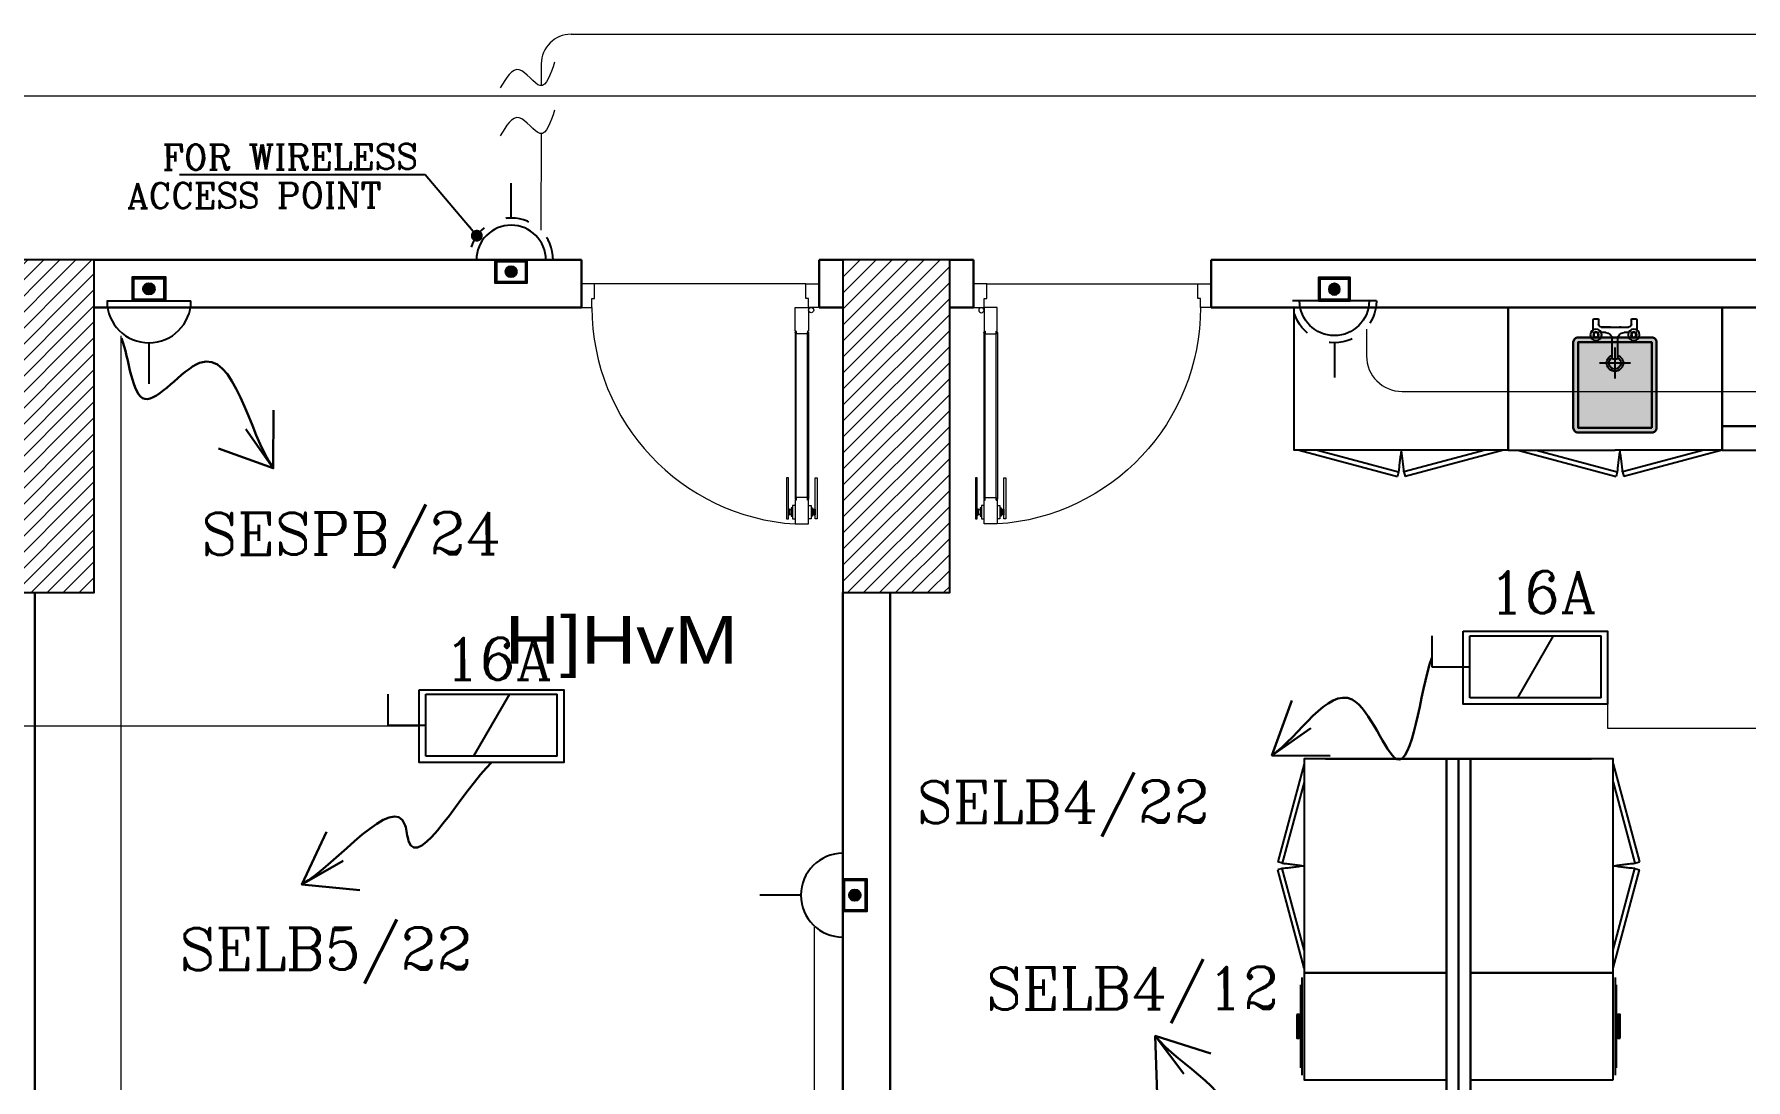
# Model space of a CAD drawing. Extents: x 1315 to 1416, y 473 to 837.
# Drawn here: x 1338.43 to 1345.64, y 713.91 to 718.31 of the extents above; entities that cross this region are included whole.
import ezdxf

# ---------------------------------------------------------------- set-up
doc = ezdxf.new("R2010")
doc.units = 0
doc.header["$MEASUREMENT"] = 0
doc.linetypes.add('ACAD_ISO02W100', pattern=[15, 12, -3])
doc.linetypes.add('DASHED', pattern=[19.05, 12.7, -6.35])
doc.layers.get('0').update_dxf_attribs({"color": 252, "linetype": 'CONTINUOUS', "lineweight": 30})
for name, color, linetype in [('-FUR', 252, 'CONTINUOUS'), ('E-SOCKETS', 6, 'CONTINUOUS'), ('SAN', 252, 'CONTINUOUS'), ('WIRING', 4, 'CONTINUOUS')]:
    doc.layers.add(name, color=color, linetype=linetype)
for name, color, linetype, lineweight in [('Column', 252, 'CONTINUOUS', 25), ('DOOR', 252, 'CONTINUOUS', 9), ('hatch', 252, 'CONTINUOUS', 9), ('text', 252, 'CONTINUOUS', 15), ('Wall', 252, 'CONTINUOUS', 30), ('WIRRING', 3, 'CONTINUOUS', 5)]:
    doc.layers.add(name, color=color, linetype=linetype, lineweight=lineweight)
doc.styles.add('ARIAL', font='arial.ttf')
doc.styles.add('E80', font='romanc.shx')
doc.styles.add('SOSA2', font='SOSA.shx', dxfattribs={"width": 0.8})
doc.dimstyles.new('DIM-100-IN', dxfattribs={"dimtxt": 0.22, "dimasz": 0.1, "dimexe": 0.15, "dimexo": 0.15, "dimgap": 0, "dimtad": 0, "dimrnd": 0.05, "dimzin": 1, "dimdsep": 46, "dimtxsty": 'ARIAL', "dimblk": 'DOT', "dimcen": 0.2, "dimclrd": 256, "dimclre": 256, "dimclrt": 23, "dimadec": 0, "dimazin": 0, "dimtfac": 1, "dimtmove": 2, "dimatfit": 2, "dimldrblk": 'OPEN90', "dimfxl": 0.15, "dimfxlon": 1, "dimtolj": 1, "dimtzin": 0, "dimlwe": -1, "dimarcsym": 0})
doc.dimstyles.get("Standard").update_dxf_attribs({"dimtxt": 0.12, "dimasz": 0.05, "dimexe": 0.18, "dimexo": 0.0625, "dimgap": 0.09, "dimtad": 0, "dimtih": 1, "dimtoh": 1, "dimzin": 0, "dimdsep": 46, "dimtxsty": 'Standard', "dimblk": 'DOT', "dimcen": 0.09, "dimadec": 0, "dimazin": 0, "dimtfac": 1, "dimtofl": 0, "dimtmove": 0, "dimatfit": 3, "dimldrblk": 'DOT', "dimfxl": 1, "dimtolj": 1, "dimtzin": 0, "dimarcsym": 0})
pattern_1 = [(45, (1560.84348, 393.44245), (-0.0336759605, 0.0336759605), [])]

# ---------------------------------------------------------------- blocks, each defined once
blk = doc.blocks.new('d3')
at = {"layer": 'DOOR'}
for p, q in [((45.6622, -61.5054), (45.6622, -60.8055)), ((45.6672, -60.8055), (45.6672, -61.5054)), ((45.7138, -60.8055), (45.7138, -61.5054)), ((45.7188, -61.5054), (45.7188, -60.8055)), ((45.6738, -61.711), (46.5627, -61.711))]:
    blk.add_line(p, q, dxfattribs=at)
for points in [[(45.6672, -60.8), (45.6672, -60.8111), (45.7138, -60.8111), (45.7138, -60.8), (45.7183, -60.8), (45.7183, -60.7), (45.7183, -60.7), (45.6627, -60.7), (45.6627, -60.8)], [(45.6343, -60.8945), (45.6263, -60.8945), (45.6263, -60.7222), (45.6343, -60.7222)], [(45.6461, -60.74), (45.6396, -60.74), (45.6396, -60.7602), (45.6461, -60.7602)], [(45.7349, -60.74), (45.7414, -60.74), (45.7414, -60.7602), (45.7349, -60.7602)], [(45.7466, -60.8945), (45.7547, -60.8945), (45.7547, -60.7222), (45.7466, -60.7222)], [(45.6672, -61.511), (45.6672, -61.4999), (45.7138, -61.4999), (45.7138, -61.511), (45.7183, -61.511), (45.7183, -61.611), (45.7183, -61.611), (45.6627, -61.611), (45.6627, -61.511)], [(45.6183, -61.711), (45.6183, -61.611), (45.6627, -61.611), (45.6627, -61.6489), (45.6738, -61.6489), (45.6738, -61.711)], [(46.6183, -61.711), (46.6183, -61.611), (46.5737, -61.611), (46.5737, -61.6489), (46.5626, -61.6489), (46.5627, -61.711)]]:
    blk.add_lwpolyline(points, close=True, dxfattribs=at)
for points in [[(45.6343, -60.7403, -1), (45.6396, -60.7403), (45.6396, -60.7403), (45.6396, -60.7599), (45.6396, -60.7599, -1), (45.6343, -60.7599), (45.6343, -60.7599)], [(45.7466, -60.7403, 1), (45.7414, -60.7403), (45.7414, -60.7403), (45.7414, -60.7599), (45.7414, -60.7599, 1), (45.7466, -60.7599), (45.7466, -60.7599)], [(45.6672, -60.8105), (45.6672, -60.8105, -1), (45.6672, -60.8006)], [(45.7138, -60.8105), (45.7138, -60.8105, 1), (45.7138, -60.8006)], [(45.6672, -61.5005), (45.6672, -61.5005, 1), (45.6672, -61.5104)], [(45.7138, -61.5005), (45.7138, -61.5005, -1), (45.7138, -61.5104)]]:
    blk.add_lwpolyline(points, format="xyb", close=True, dxfattribs=at)
for points in [[(45.6516, -60.7674), (45.6461, -60.7674), (45.6461, -60.7329), (45.6516, -60.7329)], [(45.6627, -60.7778), (45.6516, -60.7778), (45.6516, -60.7222), (45.6627, -60.7222)], [(45.7183, -60.7778), (45.7294, -60.7778), (45.7294, -60.7222), (45.7183, -60.7222)], [(45.7294, -60.7674), (45.7349, -60.7674), (45.7349, -60.7329), (45.7294, -60.7329)]]:
    blk.add_lwpolyline(points, dxfattribs=at)
blk.add_circle((45.6516, -61.5999), 0.0111, dxfattribs=at)
blk.add_arc((45.6609, -61.611), 0.9128, 360, 86.39768, dxfattribs=at)
blk = doc.blocks.new('YY5Y5')
at = {"layer": 'SAN', "color": 1}
for p, q in [((433.83, 542.04), (433.83, 538.56)), ((435.73, 542.41), (434.2, 542.41)), ((435.73, 540.55), (435.73, 542.41)), ((447.16, 542.41), (447.16, 540.55)), ((448.69, 542.41), (447.16, 542.41)), ((449.07, 538.56), (449.07, 542.04)), ((434.16, 537.56), (433.7, 538.02)), ((434.16, 536.15), (433.7, 535.69)), ((435.58, 537.56), (436.04, 538.02)), ((435.58, 536.15), (436.04, 535.69)), ((436.72, 537.65), (438.25, 537.65)), ((446.18, 539.55), (436.73, 539.55)), ((443.04, 539.55), (446.16, 539.55)), ((444.65, 537.65), (446.18, 537.65)), ((447.32, 537.56), (446.86, 538.02)), ((447.32, 536.15), (446.86, 535.69)), ((448.74, 537.56), (449.2, 538.02)), ((448.74, 536.15), (449.2, 535.69)), ((440.5, 535.4), (440.5, 528.74)), ((442.4, 528.74), (442.4, 535.4)), ((440.87, 528.36), (442.03, 528.36))]:
    blk.add_line(p, q, dxfattribs=at)
at = {"layer": 'SAN', "color": 1, "linetype": 'Continuous'}
blk.add_line((439.23, 539.55), (439.86, 539.55), dxfattribs=at)
at = {"layer": 'SAN', "color": 2, "linetype": 'DASHED'}
for points in [[(441.45, 532.42), (441.45, 521.63)], [(436.06, 527.03), (446.84, 527.03)]]:
    blk.add_lwpolyline(points, dxfattribs=at)
at = {"layer": 'SAN', "color": 1}
for centre, radius in [((434.87, 536.85), 2), ((434.87, 536.85), 1), ((434.87, 536.85), 0.8), ((448.03, 536.85), 2), ((448.03, 536.85), 1), ((448.03, 536.85), 0.8)]:
    blk.add_circle(centre, radius, dxfattribs=at)
for centre, radius, start, end in [((434.2, 542.04), 0.375, 90, 180), ((448.69, 542.04), 0.375, 0, 90), ((436.73, 540.55), 1, 180, 270), ((438.25, 535.4), 2.25, 0, 90), ((444.65, 535.4), 2.25, 90, 180), ((446.16, 540.55), 1, 270, 0), ((441.45, 527.03), 2.86, 109.43194, 70.56806), ((441.45, 527.03), 2.08, 117.27647, 62.72353), ((440.87, 528.74), 0.375, 180, 270), ((442.03, 528.74), 0.375, 270, 360)]:
    blk.add_arc(centre, radius, start, end, dxfattribs=at)
blk = doc.blocks.new('fd')
at = {"layer": '-FUR'}
h = blk.add_hatch(color=254, dxfattribs=at)
h.paths.add_polyline_path([(1322.6636, 576.6994), (1322.3536, 576.6994), (1322.3536, 577.0594), (1322.6636, 577.0594)], flags=16)
edge = h.paths.add_edge_path()
edge.add_line((1322.6636, 576.6794), (1322.3536, 576.6794))
edge.add_arc((1322.3536, 576.6994), 0.02, 180, 270, ccw=False)
edge.add_line((1322.3336, 576.6994), (1322.3336, 577.0594))
edge.add_arc((1322.3536, 577.0594), 0.02, 90, 180, ccw=False)
edge.add_line((1322.3536, 577.0794), (1322.6636, 577.0794))
edge.add_arc((1322.6636, 577.0594), 0.02, 0, 90, ccw=False)
edge.add_line((1322.6836, 577.0594), (1322.6836, 576.6994))
edge.add_arc((1322.6636, 576.6994), 0.02, -90, 0, ccw=False)
blk.add_hatch(color=253, dxfattribs=at).paths.add_polyline_path([(1322.6636, 577.0594), (1322.6636, 576.6994), (1322.3536, 576.6994), (1322.3536, 577.0594)])
h = blk.add_hatch(color=251, dxfattribs=at)
h.paths.add_polyline_path([(1322.6337, 577.0294), (1322.6636, 577.0594), (1322.6636, 576.6994), (1322.6336, 576.7294)])
h.paths.add_polyline_path([(1322.6336, 576.7294), (1322.6636, 576.6994), (1322.3536, 576.6994), (1322.3836, 576.7294)])
h = blk.add_hatch(color=252, dxfattribs=at)
h.paths.add_polyline_path([(1322.3836, 577.0294), (1322.3536, 577.0594), (1322.6636, 577.0594), (1322.6337, 577.0294)])
h.paths.add_polyline_path([(1322.3836, 576.7294), (1322.3536, 576.6994), (1322.3536, 577.0594), (1322.3836, 577.0294)])
for p, q in [((1322.4784, 577.2056), (1322.0597, 577.2056)), ((1322.4784, 577.2056), (1322.9597, 577.2056)), ((1322.0597, 576.6056), (1322.5097, 576.6056)), ((1322.9597, 576.6056), (1322.5097, 576.6056))]:
    blk.add_line(p, q, dxfattribs=at)
at = {"layer": '-FUR', "linetype": 'ACAD_ISO02W100'}
for p, q in [((1322.0597, 577.2056), (1322.5097, 577.2056)), ((1322.9597, 577.2056), (1322.5097, 577.2056)), ((1322.0997, 576.6056), (1322.5133, 576.4948)), ((1322.177, 576.6056), (1322.5185, 576.5141)), ((1322.8824, 576.6056), (1322.541, 576.5141)), ((1322.9597, 576.6056), (1322.5462, 576.4948)), ((1322.5185, 576.5141), (1322.5133, 576.4948)), ((1322.541, 576.5141), (1322.5462, 576.4948))]:
    blk.add_line(p, q, dxfattribs=at)
for centre, start, end in [((1324.045, 576.3727), 171.26112, 174.70691), ((1321.0144, 576.3727), 5.29309, 8.73888)]:
    blk.add_arc(centre, 1.5331, start, end, dxfattribs=at)
for p, q in [((1322.0597, 577.2056), (1322.0597, 576.6056)), ((1322.9597, 577.2056), (1322.9597, 576.6056))]:
    blk.add_line(p, q)
blk.add_lwpolyline([(1322.6636, 576.6794), (1322.3536, 576.6794, -0.414214), (1322.3336, 576.6994), (1322.3336, 577.0594, -0.414214), (1322.3536, 577.0794), (1322.6636, 577.0794, -0.414214), (1322.6836, 577.0594), (1322.6836, 576.6994, -0.414214)], format="xyb", close=True)
blk.add_lwpolyline([(1322.6636, 576.6794), (1322.3536, 576.6794, -0.414214), (1322.3336, 576.6994), (1322.3336, 577.0594, -0.414214), (1322.3536, 577.0794), (1322.6636, 577.0794, -0.414214), (1322.6836, 577.0594), (1322.6836, 576.6994, -0.414214)], format="xyb", close=True)
blk.add_lwpolyline([(1322.6636, 576.6994), (1322.3536, 576.6994), (1322.3536, 577.0594), (1322.6636, 577.0594)], close=True)
at = {"extrusion": (0, 0, -1), "xscale": 0.0121000000000322, "yscale": 0.0121000000000322, "zscale": -0.0121}
blk.add_blockref('YY5Y5', (-1327.8502, 570.5947), dxfattribs=at)
blk = doc.blocks.new('juy')
blk.add_line((1322.9597, 577.2056), (1322.9597, 576.6056))
blk.add_blockref('fd', (0, 0))
blk = doc.blocks.new('5')
at = {"layer": '-FUR', "linetype": 'ACAD_ISO02W100'}
for p, q in [((41999.7885, -66320.4478), (42000.6885, -66320.4478)), ((41999.8085, -66321.0478), (42000.2221, -66321.1587)), ((41999.8858, -66321.0478), (42000.2273, -66321.1393)), ((42000.5913, -66321.0478), (42000.2498, -66321.1393)), ((42000.6685, -66321.0478), (42000.255, -66321.1587)), ((42000.2273, -66321.1393), (42000.2221, -66321.1587)), ((42000.2498, -66321.1393), (42000.255, -66321.1587))]:
    blk.add_line(p, q, dxfattribs=at)
at = {"layer": '-FUR'}
blk.add_lwpolyline([(41999.7885, -66320.4478), (42000.6885, -66320.4478), (42000.6885, -66321.0478), (41999.7885, -66321.0478)], close=True, dxfattribs=at)
at = {"layer": '-FUR', "linetype": 'ACAD_ISO02W100'}
for centre, start, end in [((42001.7538, -66321.2808), 171.26112, 174.70691), ((41998.7233, -66321.2808), 5.29309, 8.73888)]:
    blk.add_arc(centre, 1.5331, start, end, dxfattribs=at)
blk = doc.blocks.new('ba7es')
at = {"layer": '-FUR', "linetype": 'ACAD_ISO02W100'}
blk.add_line((1323.8895, 576.6578), (1322.9895, 576.6578), dxfattribs=at)
for p, q in [((1323.8895, 577.2578), (1322.9895, 577.2578)), ((1322.9895, 577.2578), (1322.9895, 576.6578)), ((1323.8895, 576.6578), (1323.8895, 577.2578)), ((1322.9895, 576.6578), (1322.9895, 576.7578)), ((1322.9895, 576.7578), (1323.8895, 576.7578))]:
    blk.add_line(p, q)
blk = doc.blocks.new('3')
at = {"layer": '-FUR', "linetype": 'ACAD_ISO02W100'}
blk.add_line((41990.0194, -66320.4802), (41990.4694, -66320.4802), dxfattribs=at)
at = {"layer": '-FUR'}
for p, q in [((41990.0394, -66321.0902), (41990.4494, -66321.0902)), ((41990.0694, -66321.0952), (41990.4194, -66321.0952))]:
    blk.add_line(p, q, dxfattribs=at)
blk.add_lwpolyline([(41990.0194, -66321.0802), (41990.4694, -66321.0802), (41990.4694, -66320.4802), (41990.0194, -66320.4802)], close=True, dxfattribs=at)
at = {"layer": '-FUR', "color": 1}
blk.add_lwpolyline([(41990.1944, -66321.1102), (41990.2944, -66321.1102), (41990.2944, -66321.1002), (41990.1944, -66321.1002)], close=True, dxfattribs=at)
blk = doc.blocks.new('LAB1')
for p, q in [((991.7585, 477.2673), (992.8785, 477.2673)), ((992.2685, 477.2673), (992.3685, 477.2673)), ((992.2685, 477.2673), (992.2685, 472.6653)), ((992.3185, 477.2673), (992.3185, 471.6492)), ((992.3685, 472.6658), (992.3685, 477.2673))]:
    blk.add_line(p, q)
for name, p in [('5', (-41008.1609, 66799.6152)), ('juy', (-329.5321, -98.0382))]:
    blk.add_blockref(name, p)
at = {"xscale": -1}
blk.add_blockref('ba7es', (2317.3171, -98.0904), dxfattribs=at)
for p, rotation in [((67312.7164, -41523.4212), 270), ((-65328.0793, 42477.0559), 90)]:
    blk.add_blockref('5', p, dxfattribs=dict(at, rotation=rotation))
for p, rotation in [((67312.7487, 42466.3868), 270), ((-65328.1117, -41514.1021), 90)]:
    blk.add_blockref('3', p, dxfattribs=dict(rotation=rotation))
blk = doc.blocks.new('220v outlet')
at = {"layer": 'E-SOCKETS'}
blk.add_hatch(color=2, dxfattribs=at).paths.add_polyline_path([(100.561, -42.975, 1), (100.464, -42.975, 1)])
at = {"layer": 'E-SOCKETS', "color": 2}
for p, q in [((100.512, -42.52), (100.512, -42.175)), ((100.866, -42.874), (100.159, -42.874)), ((100.866, -42.874), (100.159, -42.874))]:
    blk.add_line(p, q, dxfattribs=at)
for points in [[(100.374, -42.874), (100.651, -42.874), (100.651, -43.077), (100.374, -43.077)], [(100.387, -42.887), (100.638, -42.887), (100.638, -43.063), (100.387, -43.063)]]:
    blk.add_lwpolyline(points, close=True, dxfattribs=at)
blk.add_circle((100.512, -42.975), 0.0484, dxfattribs=at)
blk.add_arc((100.512, -42.874), 0.353, 0, 180, dxfattribs=at)
blk = doc.blocks.new('_Dot')
at = {"color": 0, "linetype": 'ByBlock', "lineweight": -2}
blk.add_line((-0.5, 0), (-1, 0), dxfattribs=at)
at = {"color": 0, "linetype": 'ByBlock', "const_width": 0.5}
blk.add_lwpolyline([(-0.25, 0, 1), (0.25, 0, 1)], format="xyb", close=True, dxfattribs=at)
blk = doc.blocks.new('220v wp')
at = {"layer": 'E-SOCKETS'}
blk.add_hatch(color=2, dxfattribs=at).paths.add_polyline_path([(384917, 119867, 1), (384851, 119867, 1)])
at = {"layer": 'E-SOCKETS', "color": 2}
for p, q in [((384884, 120186), (384884, 120393)), ((385134, 119936), (384634, 119936)), ((385126, 119936), (384642, 119936))]:
    blk.add_line(p, q, dxfattribs=at)
for points in [[(384789, 119936), (384978, 119936), (384978, 119798), (384789, 119798)], [(384798, 119927), (384969, 119927), (384969, 119807), (384798, 119807)]]:
    blk.add_lwpolyline(points, close=True, dxfattribs=at)
blk.add_circle((384884, 119867), 33.1, dxfattribs=at)
at = {"layer": 'E-SOCKETS', "color": 7, "linetype": 'DASHED'}
blk.add_arc((384884, 119936), 250, 0, 180, dxfattribs=at)
at = {"layer": 'E-SOCKETS', "color": 2}
blk.add_arc((384884, 119936), 207, 0, 180, dxfattribs=at)
blk = doc.blocks.new('LOAD BREAK SWITCH IP')
at = {"layer": 'E-SOCKETS', "color": 6}
for p, q in [((1958.3192, -128.1367), (1958.3192, -128.2674)), ((1958.4787, -128.1367), (1959.0313, -128.1367)), ((1958.4787, -128.3981), (1958.4787, -128.1367)), ((1959.0313, -128.3981), (1959.0313, -128.1367)), ((1958.3192, -128.2674), (1958.4787, -128.2674)), ((1959.0313, -128.3981), (1958.4787, -128.3981))]:
    blk.add_line(p, q, dxfattribs=at)
at = {"layer": 'E-SOCKETS', "color": 3}
blk.add_line((1958.8305, -128.1367), (1958.6795, -128.3981), dxfattribs=at)
at = {"layer": 'E-SOCKETS', "color": 7}
blk.add_lwpolyline([(1958.4509, -128.118), (1959.0586, -128.118), (1959.0586, -128.4243), (1958.4509, -128.4243)], close=True, dxfattribs=at)

msp = doc.modelspace()

# ---------------------------------------------------------------- hatches: boundary and pattern name
at = {"layer": 'hatch'}
h = msp.add_hatch(dxfattribs=at)
h.set_pattern_fill('ANSI31', color=256, scale=0.015, style=0)
h.set_pattern_definition(pattern_1)
h.paths.add_polyline_path([(1338.2363, 715.9645), (1338.6863, 715.9645), (1338.6863, 717.3645), (1338.2363, 717.3645)])
h = msp.add_hatch(dxfattribs=at)
h.set_pattern_fill('ANSI31', color=256, scale=0.015, style=0)
h.set_pattern_definition(pattern_1)
h.paths.add_polyline_path([(1341.8363, 715.9645), (1342.2863, 715.9645), (1342.2863, 717.3645), (1341.8363, 717.3645)])

# ---------------------------------------------------------------- linework, layer by layer
at = {"layer": 'Column'}
for points in [[(1338.2363, 715.9645), (1338.6863, 715.9645), (1338.6863, 717.3645), (1338.2363, 717.3645)], [(1341.8363, 715.9645), (1342.2863, 715.9645), (1342.2863, 717.3645), (1341.8363, 717.3645)]]:
    msp.add_lwpolyline(points, close=True, dxfattribs=at)
at = {"layer": 'Wall', "linetype": 'Continuous'}
for p, q in [((1338.6863, 717.3645), (1340.7363, 717.3645)), ((1340.7363, 717.1645), (1340.7363, 717.3645)), ((1341.7363, 717.3645), (1341.8363, 717.3645)), ((1341.7363, 717.1645), (1341.7363, 717.3645)), ((1342.3863, 717.3645), (1342.2863, 717.3645)), ((1342.3863, 717.1645), (1342.3863, 717.3645)), ((1346.6363, 717.3645), (1343.3863, 717.3645)), ((1343.3863, 717.1645), (1343.3863, 717.3645)), ((1338.6863, 717.1645), (1340.7363, 717.1645)), ((1341.7363, 717.1645), (1341.8363, 717.1645)), ((1342.3863, 717.1645), (1342.2863, 717.1645)), ((1346.4363, 717.1645), (1343.3863, 717.1645))]:
    msp.add_line(p, q, dxfattribs=at)
for points in [[(1338.4363, 715.9645), (1338.4363, 712.9145)], [(1341.8363, 715.9645), (1341.8363, 712.9145)], [(1342.0363, 715.9645), (1342.0363, 711.9145)]]:
    msp.add_lwpolyline(points, dxfattribs=at)
at = {"layer": 'WIRRING', "linetype": 'Continuous'}
for p, q in [((1340.6927, 718.3144), (1362.91, 718.3144)), ((1335.3797, 718.0545), (1349.278, 718.0545)), ((1338.7987, 717.0458), (1338.7987, 713.2196)), ((1344.04, 717.0727), (1344.04, 716.9612)), ((1344.19, 716.8112), (1345.9677, 716.8112)), ((1345.054, 715.5237), (1345.054, 715.3944)), ((1345.054, 715.3944), (1349.0238, 715.3944)), ((1341.7164, 714.5574), (1341.7164, 713.3097))]:
    msp.add_line(p, q, dxfattribs=at)
at = {"layer": 'WIRRING'}
for p, q in [((1340.5677, 718.1894), (1340.5674, 718.0979)), ((1340.5668, 717.8961), (1340.5655, 717.4897)), ((1340.0542, 715.4028), (1336.4315, 715.4028))]:
    msp.add_line(p, q, dxfattribs=at)
at = {"layer": 'WIRRING', "linetype": 'Continuous'}
for centre, radius, start, end in [((1340.6927, 718.1894), 0.125, 90, 180), ((1344.19, 716.9612), 0.15, 180, 270)]:
    msp.add_arc(centre, radius, start, end, dxfattribs=at)
for points in [[(1340.6239, 718.1968), (1340.5634, 718.0982), (1340.4742, 718.165), (1340.3947, 718.0889)], [(1340.6239, 717.995), (1340.5634, 717.8964), (1340.4742, 717.9632), (1340.3947, 717.8871)]]:
    msp.add_spline(points, degree=3, dxfattribs=at)

# ---------------------------------------------------------------- block references
at = {"linetype": 'Continuous', "rotation": 180}
msp.add_blockref('d3', (1387.3546, 655.5535), dxfattribs=at)
at = {"linetype": 'Continuous', "xscale": -1, "rotation": 180}
msp.add_blockref('d3', (1296.768, 655.5535), dxfattribs=at)
at = {"color": 3}
msp.add_blockref('LAB1', (352.1087, 237.9972), dxfattribs=at)
at = {"layer": 'E-SOCKETS', "xscale": 0.0007069318784261, "yscale": 0.0007069318784261, "zscale": 0.0007069318784261}
msp.add_blockref('220v wp', (1068.354, 632.5777), dxfattribs=at)
at = {"layer": 'E-SOCKETS', "xscale": -0.0007069318784261, "yscale": 0.0007069318781987, "zscale": 0.0007069318782705, "rotation": 180}
msp.add_blockref('220v wp', (1071.8181, 801.9792), dxfattribs=at)
at = {"layer": 'WIRRING', "color": 3, "linetype": 'Continuous', "xscale": 0.5, "yscale": 0.5, "zscale": 0.5}
for p, rotation in [((1389.1728, 695.7552), 180), ((1320.3993, 664.4351), 90)]:
    msp.add_blockref('220v outlet', p, dxfattribs=dict(at, rotation=rotation))
at = {"layer": 'WIRRING', "linetype": 'Continuous'}
for p in [(-614.0046, 843.9201), (-618.3967, 843.674)]:
    msp.add_blockref('LOAD BREAK SWITCH IP', p, dxfattribs=at)

# ---------------------------------------------------------------- texts
at = {"layer": 'text', "style": 'SOSA2', "width": 1.2}
msp.add_text('H]HvM', height=0.2, dxfattribs=at).set_placement((1340.4143, 715.6655))
at = {"layer": 'WIRING', "color": 7, "extrusion": (5.9614e-05, -0.021173, 0.999776), "style": 'E80'}
for s, height, p in [('FOR WIRELESS', 0.10584, (1340.9886, 713.8106, -15.1373)), ('ACCESS POINT', 0.10584, (1340.8393, 713.6493, -15.1259)), ('SESPB/24', 0.1764, (1341.1483, 712.1904, -15.0829)), ('16A', 0.1764, (1346.5638, 711.9299, -15.0774)), ('16A', 0.1764, (1342.1676, 711.6612, -15.0717)), ('SELB4/22', 0.1764, (1344.1558, 711.0531, -15.0683)), ('SELB5/22', 0.1764, (1341.0515, 710.4439, -15.0459)), ('SELB4/12', 0.1764, (1344.4447, 710.2681, -15.0422))]:
    msp.add_text(s, height=height, dxfattribs=at).set_placement(p)

# ---------------------------------------------------------------- leaders
at = {"layer": 'WIRRING', "color": 3}
msp.add_leader([(1340.2964, 717.4666), (1340.079, 717.7231), (1339.0455, 717.7231)], dimstyle='Standard', override={"dimgap": 0.09, "dimtad": 0, "dimfxl": 0.15, "dimfxlon": 1}, dxfattribs=at)
at = {"layer": 'WIRRING', "color": 6, "linetype": 'ByBlock', "path_type": 1}
for points in [[(1339.4395, 716.4881, -0.075), (1339.1301, 716.9312, -0.075), (1338.8996, 716.7795, -0.075), (1338.8008, 717.0357, -0.075)], [(1343.6421, 715.2798), (1343.979, 715.5146), (1344.1671, 715.2637), (1344.3142, 715.6902)], [(1339.5602, 714.7362), (1339.9949, 714.9846), (1340.0094, 714.9193), (1340.3581, 715.2497)], [(1343.151, 714.0994), (1343.4269, 713.7358), (1343.379, 713.6891), (1343.4587, 713.4997)]]:
    msp.add_leader(points, dimstyle='DIM-100-IN', override={"dimasz": 0.2, "dimgap": 0.1, "dimtad": 0, "dimfxl": 1.25, "dimfxlon": 1}, dxfattribs=at)

doc.saveas('drawing.dxf')
